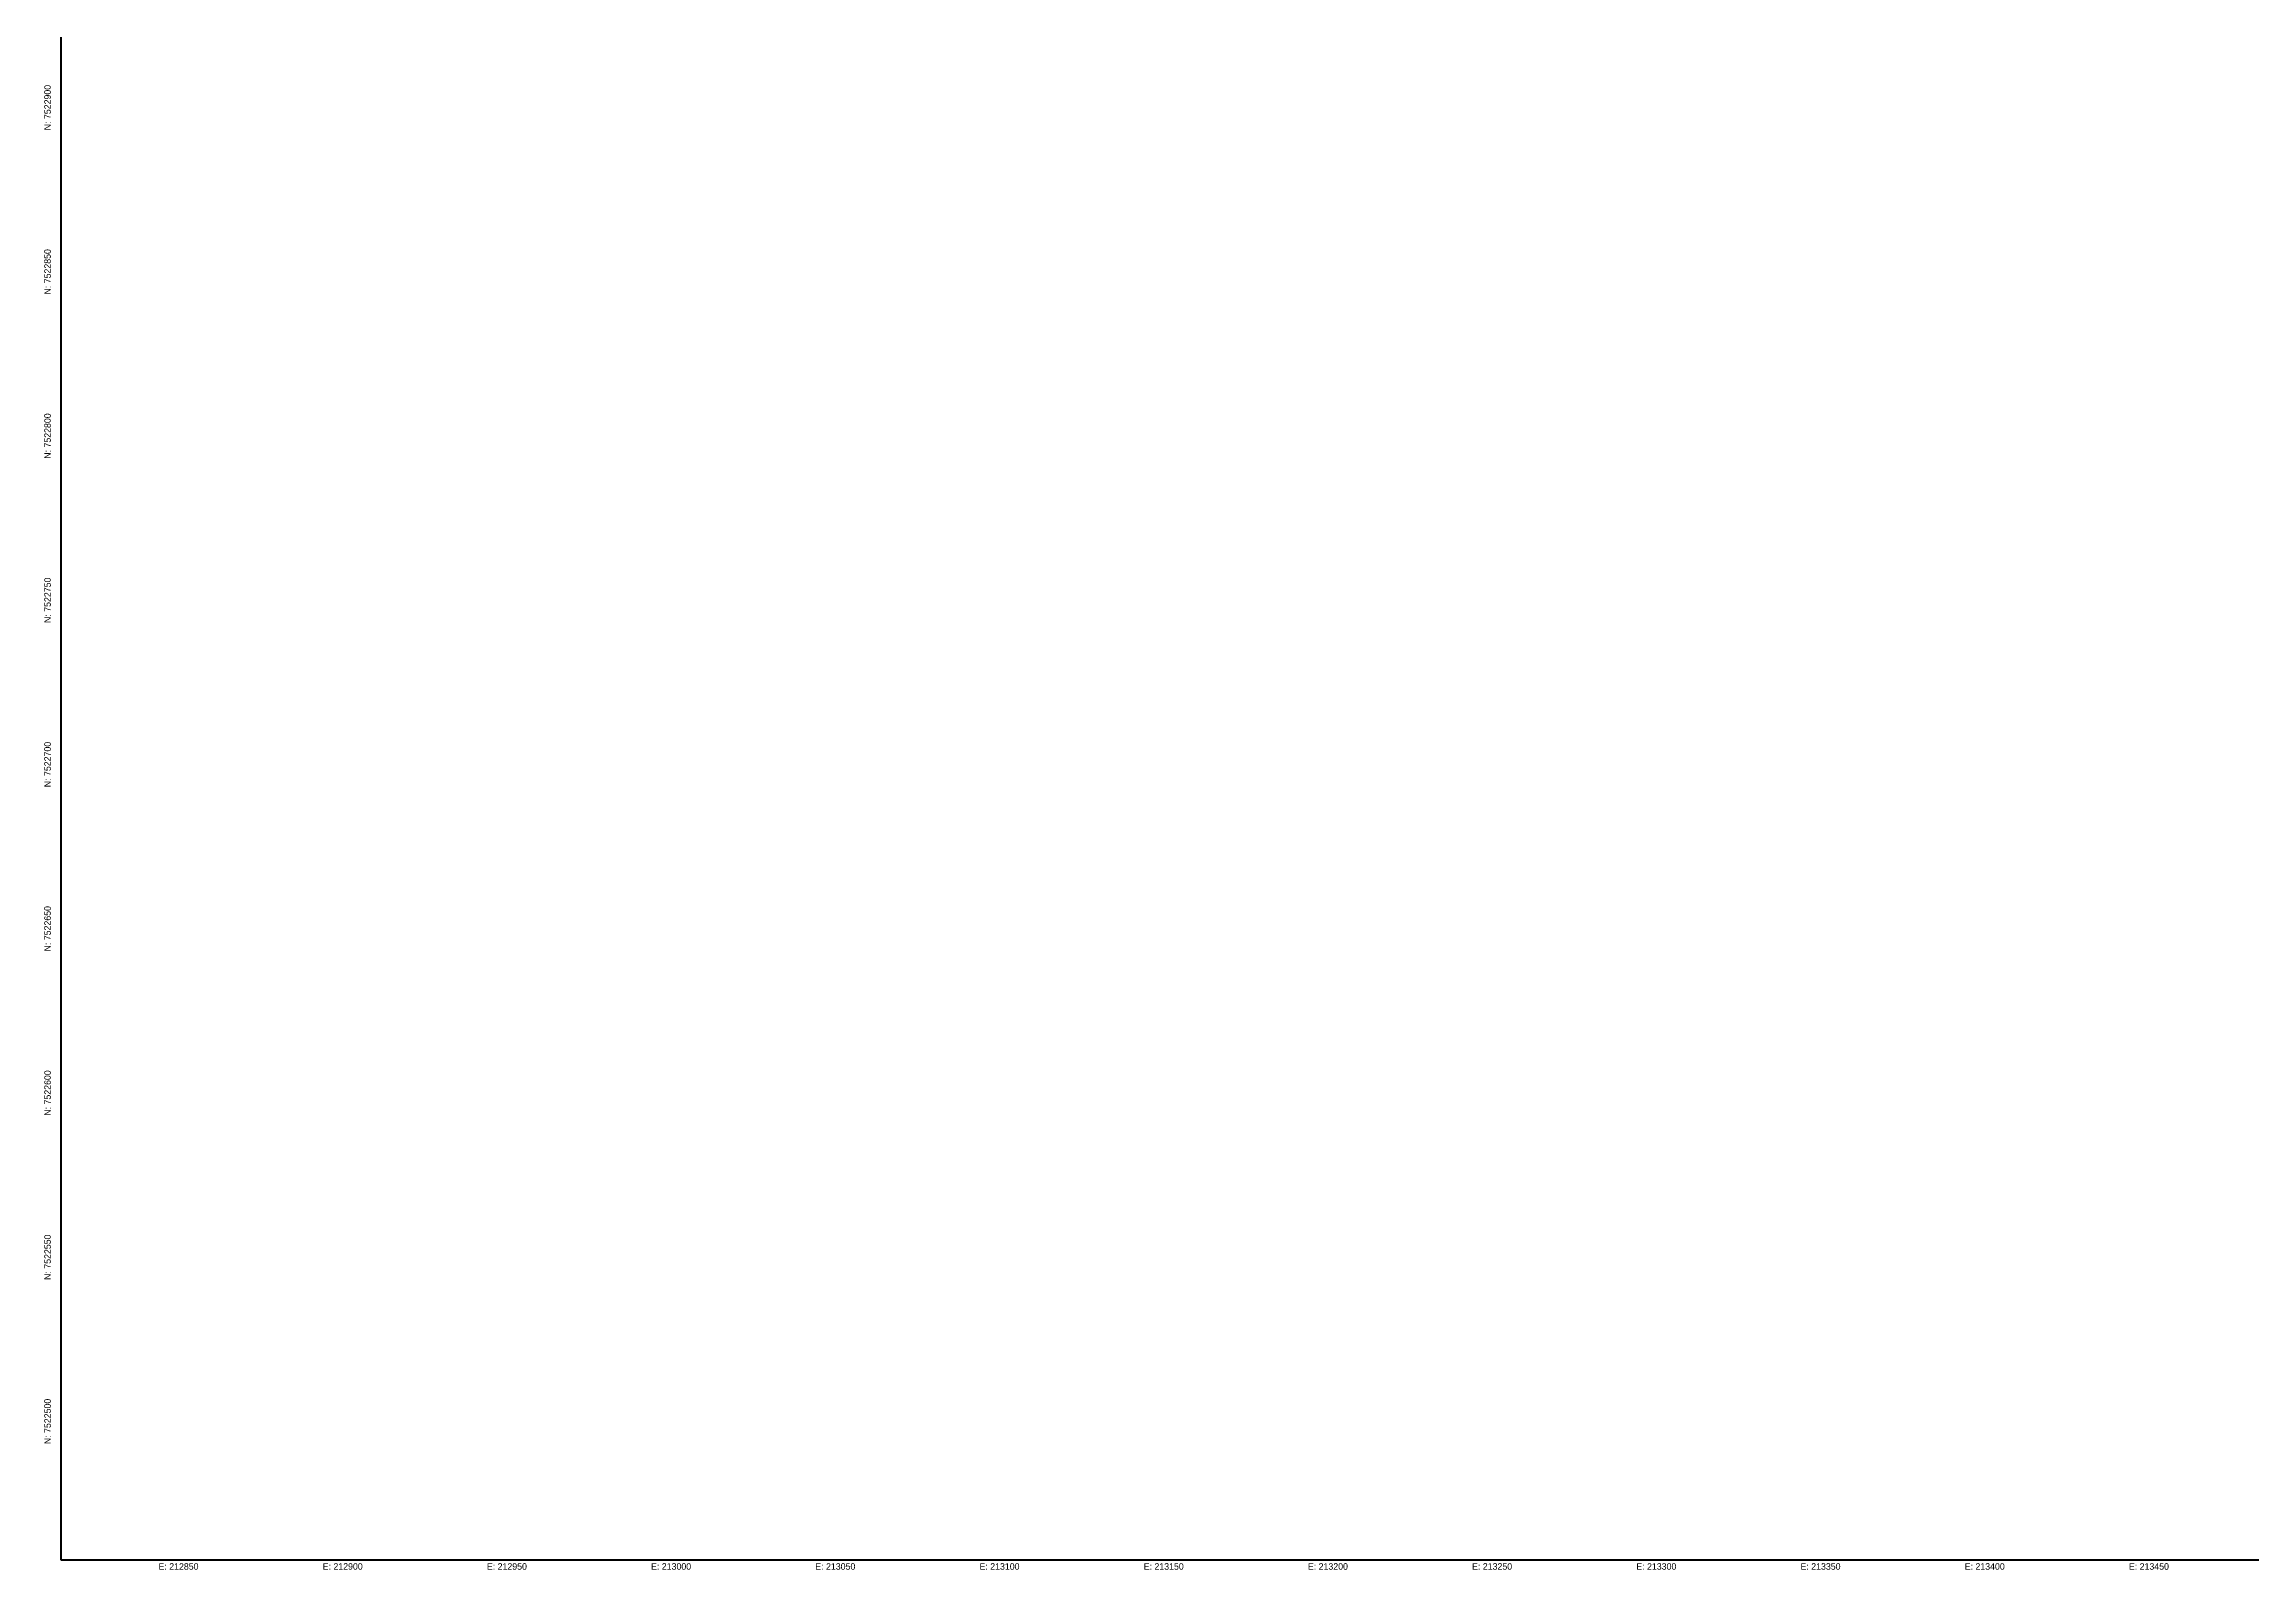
# Model space of a CAD drawing. Header units: metres. Extents: x 212809 to 214582, y 7522455 to 7524839.
# Drawn here: x 212809 to 213481, y 7522455 to 7522919 of the extents above; entities that cross this region are included whole.
import ezdxf
from ezdxf.enums import TextEntityAlignment as Align

# ---------------------------------------------------------------- set-up
doc = ezdxf.new("R2010")
doc.units = ezdxf.units.M
doc.layers.add('QUADRO', color=7, linetype='Continuous', lineweight=50)

msp = doc.modelspace()

# ---------------------------------------------------------------- linework, layer by layer
at = {"layer": 'QUADRO', "color": 7}
msp.add_lwpolyline([(212814.12, 7522457.86), (214514, 7522457.86), (214514, 7524839), (212814.12, 7524839)], close=True, dxfattribs=at)

# ---------------------------------------------------------------- texts
at = {"layer": 'QUADRO'}
for s, p in [('N: 7522900', (212811.12, 7522900)), ('N: 7522850', (212811.12, 7522850)), ('N: 7522800', (212811.12, 7522800)), ('N: 7522750', (212811.12, 7522750)), ('N: 7522700', (212811.12, 7522700)), ('N: 7522650', (212811.12, 7522650)), ('N: 7522600', (212811.12, 7522600)), ('N: 7522550', (212811.12, 7522550)), ('N: 7522500', (212811.12, 7522500))]:
    msp.add_text(s, height=2, rotation=90, dxfattribs=at).set_placement(p, align=Align.CENTER)
for s, p in [('E: 212850', (212850, 7522454.86)), ('E: 212900', (212900, 7522454.86)), ('E: 212950', (212950, 7522454.86)), ('E: 213000', (213000, 7522454.86)), ('E: 213050', (213050, 7522454.86)), ('E: 213100', (213100, 7522454.86)), ('E: 213150', (213150, 7522454.86)), ('E: 213200', (213200, 7522454.86)), ('E: 213250', (213250, 7522454.86)), ('E: 213300', (213300, 7522454.86)), ('E: 213350', (213350, 7522454.86)), ('E: 213400', (213400, 7522454.86)), ('E: 213450', (213450, 7522454.86))]:
    msp.add_text(s, height=2, dxfattribs=at).set_placement(p, align=Align.CENTER)

doc.saveas('drawing.dxf')
